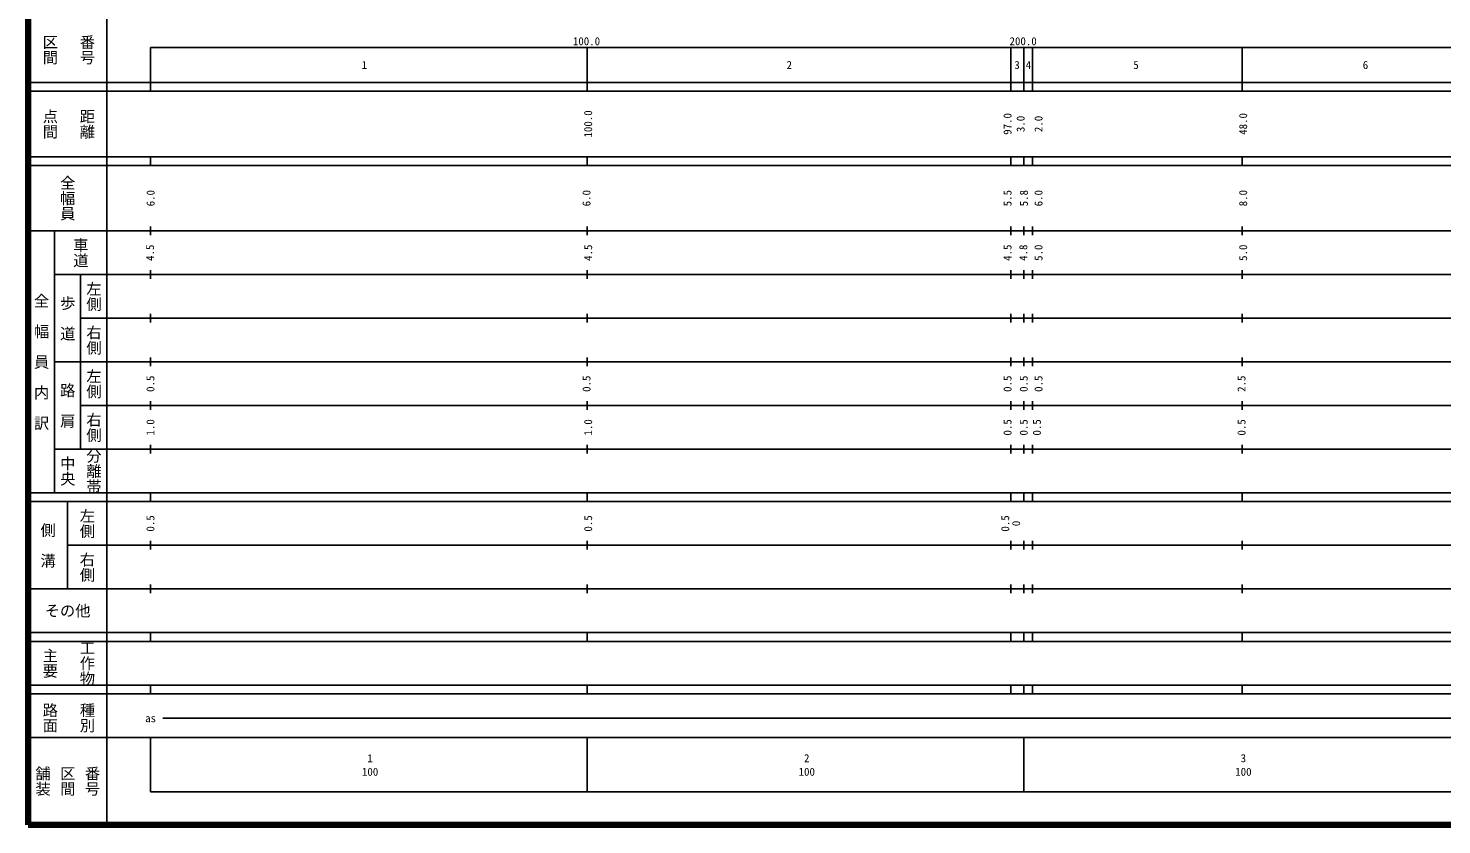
# Model space of a CAD drawing. Units: millimetres on the paper, enlarged 1000 times. Extents: x 40000 to 680000, y 20000 to 380000.
# Drawn here: x 40000 to 363711, y 20000 to 202409 of the extents above; entities that cross this region are included whole.
import ezdxf
from ezdxf.enums import TextEntityAlignment as Align

# ---------------------------------------------------------------- set-up
doc = ezdxf.new("R2010")
doc.units = ezdxf.units.MM
doc.header["$LTSCALE"] = 1000
doc.layers.add('M-TTL', color=2, linetype='Continuous', lineweight=140)
doc.layers.add('M-TTL-BAND', color=7, linetype='Continuous', lineweight=25)
doc.styles.add('@ＭＳ ゴシック', font='')
doc.styles.add('ＭＳ ゴシック', font='')
doc.styles.get('@ＭＳ ゴシック').set_extended_font_data('@MS Gothic')
doc.styles.get('ＭＳ ゴシック').set_extended_font_data('MS Gothic')

msp = doc.modelspace()

# ---------------------------------------------------------------- linework, layer by layer
at = {"layer": 'M-TTL'}
for p, q in [((40000, 380000), (40000, 20000)), ((40000, 20000), (680000, 20000))]:
    msp.add_line(p, q, dxfattribs=at)
at = {"layer": 'M-TTL-BAND'}
for p, q in [((58000, 370000), (58000, 20000)), ((68000, 198000), (579000, 198000)), ((68000, 198000), (68000, 188000)), ((168000, 198000), (168000, 188000)), ((265000, 198000), (265000, 188000)), ((268000, 198000), (268000, 188000)), ((270000, 198000), (270000, 188000)), ((318000, 198000), (318000, 188000)), ((40000, 190000), (579000, 190000)), ((40000, 188000), (579000, 188000)), ((40000, 173000), (579000, 173000)), ((68000, 171000), (68000, 173000)), ((168000, 171000), (168000, 173000)), ((265000, 173000), (265000, 171000)), ((268000, 171000), (268000, 173000)), ((270000, 173000), (270000, 171000)), ((318000, 173000), (318000, 171000)), ((40000, 171000), (579000, 171000)), ((40000, 156000), (579000, 156000)), ((46000, 96000), (46000, 156000)), ((68000, 155000), (68000, 157000)), ((168000, 155000), (168000, 157000)), ((265000, 157000), (265000, 155000)), ((268000, 155000), (268000, 157000)), ((270000, 157000), (270000, 155000)), ((318000, 157000), (318000, 155000)), ((46000, 146000), (579000, 146000)), ((52000, 146000), (52000, 106000)), ((68000, 145000), (68000, 147000)), ((168000, 145000), (168000, 147000)), ((265000, 147000), (265000, 145000)), ((268000, 145000), (268000, 147000)), ((270000, 147000), (270000, 145000)), ((318000, 147000), (318000, 145000)), ((52000, 136000), (579000, 136000)), ((68000, 135000), (68000, 137000)), ((168000, 135000), (168000, 137000)), ((265000, 137000), (265000, 135000)), ((268000, 135000), (268000, 137000)), ((270000, 137000), (270000, 135000)), ((318000, 137000), (318000, 135000)), ((68000, 125000), (68000, 127000)), ((168000, 125000), (168000, 127000)), ((265000, 127000), (265000, 125000)), ((268000, 125000), (268000, 127000)), ((270000, 127000), (270000, 125000)), ((318000, 127000), (318000, 125000)), ((46000, 126000), (579000, 126000)), ((68000, 115000), (68000, 117000)), ((168000, 115000), (168000, 117000)), ((265000, 117000), (265000, 115000)), ((268000, 115000), (268000, 117000)), ((270000, 117000), (270000, 115000)), ((318000, 117000), (318000, 115000)), ((52000, 116000), (579000, 116000)), ((68000, 105000), (68000, 107000)), ((168000, 105000), (168000, 107000)), ((265000, 107000), (265000, 105000)), ((268000, 105000), (268000, 107000)), ((270000, 107000), (270000, 105000)), ((318000, 107000), (318000, 105000)), ((46000, 106000), (579000, 106000)), ((40000, 96000), (579000, 96000)), ((40000, 94000), (579000, 94000)), ((49000, 94000), (49000, 74000)), ((68000, 94000), (68000, 96000)), ((168000, 94000), (168000, 96000)), ((265000, 96000), (265000, 94000)), ((268000, 94000), (268000, 96000)), ((270000, 96000), (270000, 94000)), ((318000, 96000), (318000, 94000)), ((68000, 83000), (68000, 85000)), ((168000, 83000), (168000, 85000)), ((265000, 85000), (265000, 83000)), ((268000, 83000), (268000, 85000)), ((270000, 85000), (270000, 83000)), ((318000, 85000), (318000, 83000)), ((49000, 84000), (579000, 84000)), ((68000, 73000), (68000, 75000)), ((168000, 73000), (168000, 75000)), ((265000, 75000), (265000, 73000)), ((268000, 73000), (268000, 75000)), ((270000, 75000), (270000, 73000)), ((318000, 75000), (318000, 73000)), ((40000, 74000), (579000, 74000)), ((40000, 64000), (579000, 64000)), ((40000, 62000), (579000, 62000)), ((68000, 62000), (68000, 64000)), ((168000, 62000), (168000, 64000)), ((265000, 64000), (265000, 62000)), ((268000, 62000), (268000, 64000)), ((270000, 64000), (270000, 62000)), ((318000, 64000), (318000, 62000)), ((40000, 52000), (579000, 52000)), ((68000, 50000), (68000, 52000)), ((168000, 50000), (168000, 52000)), ((265000, 52000), (265000, 50000)), ((268000, 50000), (268000, 52000)), ((270000, 52000), (270000, 50000)), ((318000, 52000), (318000, 50000)), ((40000, 50000), (579000, 50000)), ((70805, 44406), (565903, 44406)), ((40000, 40000), (579000, 40000)), ((68000, 40000), (68000, 27500)), ((168000, 40000), (168000, 27500)), ((268000, 40000), (268000, 27500)), ((68000, 27500), (579000, 27500))]:
    msp.add_line(p, q, dxfattribs=at)

# ---------------------------------------------------------------- texts
for s, height, rotation, style, p in [('番号', 2566, 270, '@ＭＳ ゴシック', (53500, 197500)), ('区間', 2566, 270, '@ＭＳ ゴシック', (45000, 197500)), ('点間', 2566, 270, '@ＭＳ ゴシック', (45000, 180500)), ('距離', 2566, 270, '@ＭＳ ゴシック', (53500, 180500)), ('100.0', 1833, 90, 'ＭＳ ゴシック', (168219, 180500)), ('97.0', 1833, 90, 'ＭＳ ゴシック', (264268, 180500)), ('3.0', 1833, 90, 'ＭＳ ゴシック', (267268, 180500)), ('2.0', 1833, 90, 'ＭＳ ゴシック', (271362, 180500)), ('48.0', 1833, 90, 'ＭＳ ゴシック', (318225, 180500)), ('全幅員', 2566, 270, '@ＭＳ ゴシック', (49000, 163500)), ('6.0', 1833, 90, 'ＭＳ ゴシック', (68008, 163500)), ('6.0', 1833, 90, 'ＭＳ ゴシック', (167844, 163500)), ('5.5', 1833, 90, 'ＭＳ ゴシック', (264268, 163500)), ('5.8', 1833, 90, 'ＭＳ ゴシック', (268008, 163500)), ('6.0', 1833, 90, 'ＭＳ ゴシック', (271362, 163500)), ('8.0', 1833, 90, 'ＭＳ ゴシック', (318225, 163500)), ('車道', 2566, 270, '@ＭＳ ゴシック', (52000, 151000)), ('4.5', 1833, 90, 'ＭＳ ゴシック', (67883, 151000)), ('4.5', 1833, 90, 'ＭＳ ゴシック', (168219, 151000)), ('4.5', 1833, 90, 'ＭＳ ゴシック', (264268, 151000)), ('4.8', 1833, 90, 'ＭＳ ゴシック', (267883, 151000)), ('5.0', 1833, 90, 'ＭＳ ゴシック', (271362, 151000)), ('5.0', 1833, 90, 'ＭＳ ゴシック', (318225, 151000)), ('左側', 2566, 270, '@ＭＳ ゴシック', (55000, 141000)), ('全\u3000幅\u3000員\u3000内\u3000訳', 2566, 270, '@ＭＳ ゴシック', (43000, 126000)), ('歩\u3000道', 2566, 270, '@ＭＳ ゴシック', (49000, 136000)), ('右側', 2566, 270, '@ＭＳ ゴシック', (55000, 131000)), ('左側', 2566, 270, '@ＭＳ ゴシック', (55000, 121000)), ('路\u3000肩', 2566, 270, '@ＭＳ ゴシック', (49000, 116000)), ('0.5', 1833, 90, 'ＭＳ ゴシック', (67966, 121000)), ('0.5', 1833, 90, 'ＭＳ ゴシック', (167844, 121000)), ('0.5', 1833, 90, 'ＭＳ ゴシック', (264268, 121000)), ('0.5', 1833, 90, 'ＭＳ ゴシック', (267966, 121000)), ('0.5', 1833, 90, 'ＭＳ ゴシック', (271362, 121000)), ('2.5', 1833, 90, 'ＭＳ ゴシック', (317850, 121000)), ('右側', 2566, 270, '@ＭＳ ゴシック', (55000, 111000)), ('1.0', 1833, 90, 'ＭＳ ゴシック', (67966, 111000)), ('1.0', 1833, 90, 'ＭＳ ゴシック', (168219, 111000)), ('0.5', 1833, 90, 'ＭＳ ゴシック', (264268, 111000)), ('0.5', 1833, 90, 'ＭＳ ゴシック', (267966, 111000)), ('0.5', 1833, 90, 'ＭＳ ゴシック', (270987, 111000)), ('0.5', 1833, 90, 'ＭＳ ゴシック', (317850, 111000)), ('中央', 2566, 270, '@ＭＳ ゴシック', (49000, 101000)), ('分離帯', 2566, 270, '@ＭＳ ゴシック', (55000, 101000)), ('左側', 2566, 270, '@ＭＳ ゴシック', (53500, 89000)), ('0.5', 1833, 90, 'ＭＳ ゴシック', (67966, 89000)), ('0.5', 1833, 90, 'ＭＳ ゴシック', (168219, 89000)), ('0.5', 1833, 90, 'ＭＳ ゴシック', (263739, 89000)), ('側\u3000溝', 2566, 270, '@ＭＳ ゴシック', (44500, 84000)), ('0', 1833, 90, 'ＭＳ ゴシック', (266234, 89000)), ('右側', 2566, 270, '@ＭＳ ゴシック', (53500, 79000)), ('工作物', 2566, 270, '@ＭＳ ゴシック', (53500, 57000)), ('主要', 2566, 270, '@ＭＳ ゴシック', (45000, 57000)), ('路面', 2566, 270, '@ＭＳ ゴシック', (45000, 44500)), ('種別', 2566, 270, '@ＭＳ ゴシック', (53500, 44500)), ('舗装', 2566, 270, '@ＭＳ ゴシック', (43333, 30000)), ('区間', 2566, 270, '@ＭＳ ゴシック', (49000, 30000)), ('番号', 2566, 270, '@ＭＳ ゴシック', (54667, 30000))]:
    msp.add_text(s, height=height, rotation=rotation, dxfattribs=dict(at, style=style)).set_placement(p, align=Align.MIDDLE_CENTER)
at = {"layer": 'M-TTL-BAND', "style": 'ＭＳ ゴシック'}
for s, height, p in [('100.0', 1833, (167844, 199445)), ('200.0', 1833, (267844, 199445)), ('1', 1833, (116972, 194000)), ('2', 1833, (214288, 194000)), ('3', 1833, (266452, 194000)), ('4', 1833, (269066, 194000)), ('5', 1833, (293687, 194000)), ('6', 1833, (346247, 194000)), ('その他', 2566, (49000, 69000)), ('as', 1833, (68006, 44406)), ('1', 1833, (118288, 35238)), ('2', 1833, (218288, 35238)), ('3', 1833, (318288, 35238)), ('100', 1833, (118288, 32131)), ('100', 1833, (218288, 32131)), ('100', 1833, (318288, 32131))]:
    msp.add_text(s, height=height, dxfattribs=at).set_placement(p, align=Align.MIDDLE_CENTER)

doc.saveas('drawing.dxf')
